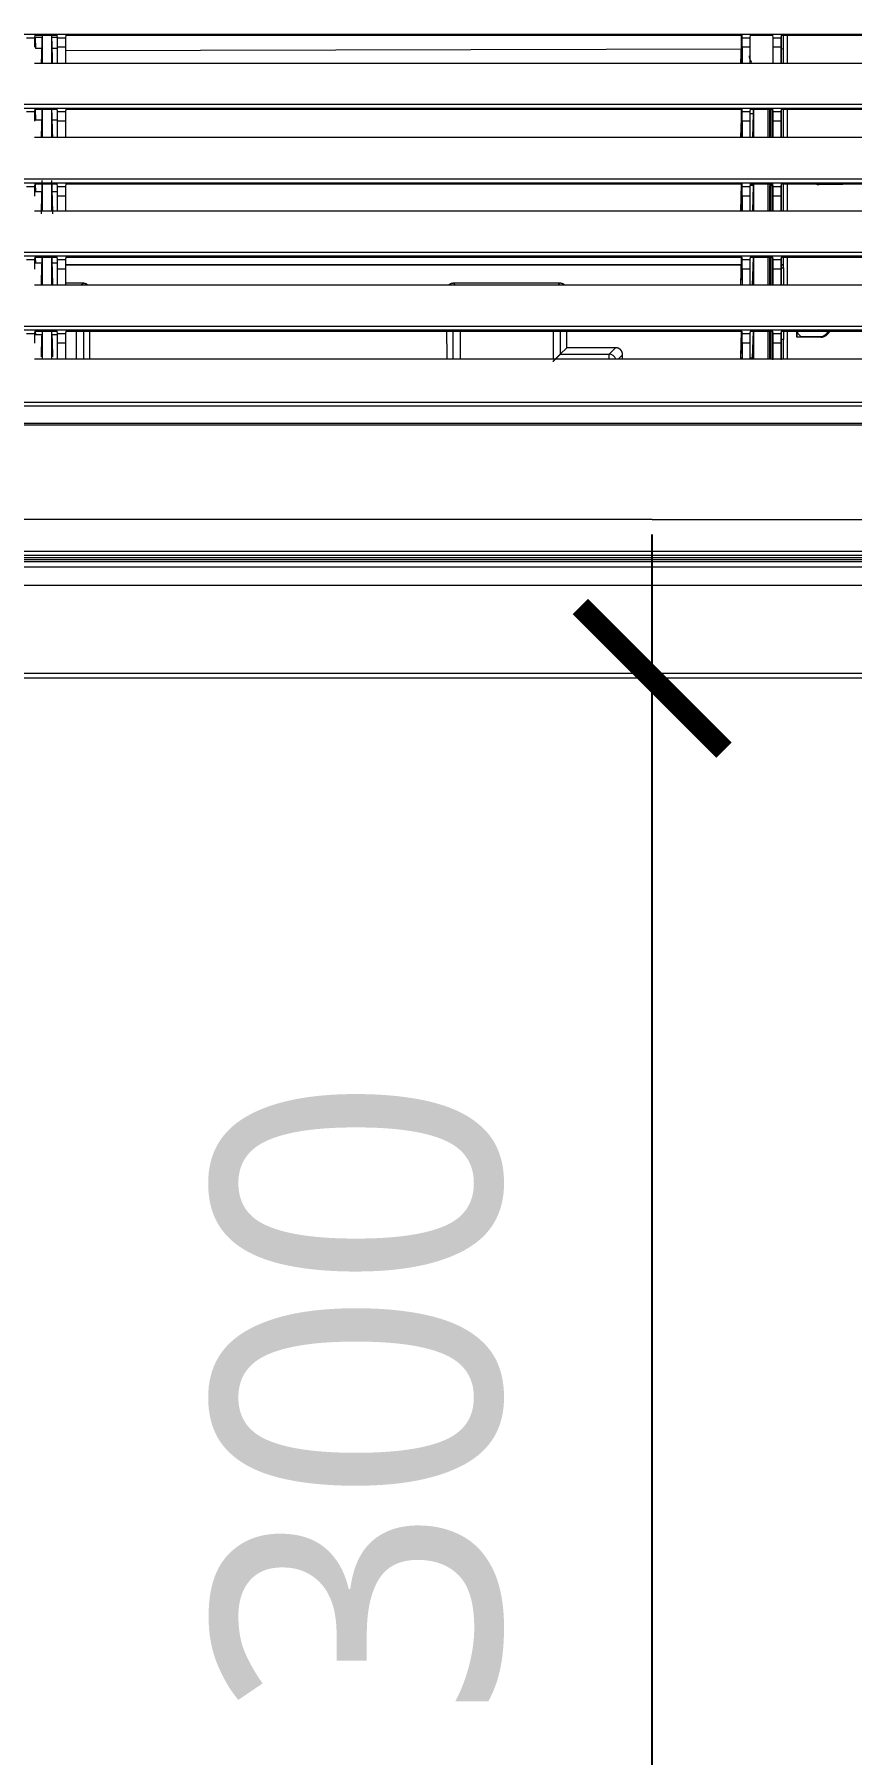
# Model space of a CAD drawing. Header units: millimetres. Extents: x 70151 to 230897, y 35202 to 113211.
# Drawn here: x 178525.9 to 178696.6, y 68534.8 to 68893.8 of the extents above; entities that cross this region are included whole.
import ezdxf

# ---------------------------------------------------------------- set-up
doc = ezdxf.new("R2010")
doc.units = ezdxf.units.MM
doc.header["$LTSCALE"] = 50
doc.layers.add('2-con', color=2, linetype='Continuous')
doc.layers.add('HAT', color=8, linetype='Continuous')
doc.layers.add('mark-B', color=2, linetype='Continuous', lineweight=20)
doc.styles.add('HY 울릉도 L', font='malgun.ttf')
doc.dimstyles.new('30', dxfattribs={"dimscale": 30, "dimtxt": 2, "dimasz": 1, "dimexe": 1, "dimexo": 1, "dimgap": 1, "dimtad": 1, "dimdec": 0, "dimrnd": 0.05, "dimdsep": 46, "dimlunit": 6, "dimtxsty": 'HY 울릉도 L', "dimblk": 'ARCHTICK', "dimcen": 2.5, "dimdle": 1, "dimclrd": 133, "dimclre": 133, "dimclrt": 30, "dimadec": 0, "dimazin": 0, "dimtfac": 1, "dimtdec": 0, "dimtix": 1, "dimtmove": 2, "dimatfit": 3, "dimldrblk": 'ARCHTICK', "dimfxl": 1, "dimlwd": -1, "dimlwe": -1, "dimarcsym": 0})

# ---------------------------------------------------------------- blocks, each defined once
blk = doc.blocks.new('무풍1WAY 대형')
at = {"layer": 'mark-B'}
for p, q in [((-224.04, -24.74), (0, -24.74)), ((0, -24.74), (0, -24.38)), ((0, -25.23), (0, -24.74)), ((0, -24.74), (620.28, -24.74)), ((0, -25.23), (-523.58, -25.23)), ((620.26, -25.23), (0, -25.23)), ((-486.45, -52.82), (486.43, -52.82)), ((486.43, -53.25), (-486.45, -53.25)), ((-485.68, -56.78), (485.66, -56.78)), ((485.66, -57.61), (-485.68, -57.61)), ((-207.04, -66.58), (-26.88, -66.58)), ((-28.23, -66.59), (-28.23, -72.48)), ((-27.34, -70.7), (-27.34, -66.58)), ((-26.88, -66.61), (-27.04, -66.61)), ((-27.04, -66.61), (-27.04, -72.48)), ((-26.88, -69.96), (-26.88, -66.58)), ((-26.88, -66.58), (-25.25, -66.58)), ((-25.25, -66.58), (-25.25, -69.96)), ((-25.25, -66.58), (-20.4, -66.58)), ((-25.09, -66.61), (-25.25, -66.61)), ((-25.09, -72.48), (-25.09, -66.61)), ((-24.79, -66.59), (-24.79, -72.48)), ((-24.49, -72.48), (-24.49, -66.59)), ((-24.15, -72.48), (-24.15, -66.59)), ((-21.17, -72.48), (-21.17, -66.58)), ((-20.97, -66.81), (-21.14, -72.48)), ((-20.97, -66.58), (-20.97, -66.81)), ((-20.97, -66.81), (-20.4, -66.81)), ((-20.4, -69.96), (-20.4, -66.58)), ((-20.4, -66.58), (-18.78, -66.58)), ((-18.78, -69.96), (-18.78, -66.58)), ((-18.78, -66.58), (122.5, -66.58)), ((-18.78, -66.81), (-18.48, -66.81)), ((-18.65, -72.48), (-18.48, -66.81)), ((-18.6, -72.48), (-18.43, -67.07)), ((-18.48, -66.81), (-18.48, -66.58)), ((6.16, -67.49), (7.07, -66.58)), ((6.16, -67.49), (7.07, -66.58)), ((9, -67.64), (7.64, -69)), ((9, -66.58), (9, -67.64)), ((19.17, -67.64), (9, -67.64)), ((19.17, -67.64), (17.82, -69)), ((19.17, -72.48), (19.17, -67.64)), ((20.66, -72.48), (20.66, -66.59)), ((40.03, -66.58), (40.03, -72.48)), ((41.53, -66.58), (41.53, -72.48)), ((118.75, -72.48), (118.75, -66.58)), ((120.25, -72.48), (120.25, -66.58)), ((122.5, -69.96), (122.5, -66.58)), ((122.5, -66.58), (124.12, -66.58)), ((124.12, -66.58), (124.12, -69.96)), ((124.12, -66.58), (128.97, -66.58)), ((-35.2, -71.18), (-35.05, -71.33)), ((-35.2, -71.18), (-30.23, -71.18)), ((-31.06, -71.33), (-35.05, -71.33)), ((-30.41, -71.99), (-31.06, -71.33)), ((-30.23, -71.18), (-30.37, -71.99)), ((-30.23, -71.18), (-30.23, -72.48)), ((-27.5, -70.7), (-27.04, -70.7)), ((-27.5, -70.7), (-27.5, -72.48)), ((-27.5, -70.7), (-27.34, -70.7)), ((-27.34, -70.7), (-27.04, -70.7)), ((-26.88, -69.96), (-25.25, -69.96)), ((-20.4, -69.96), (-18.78, -69.96)), ((7.64, -69), (17.82, -69)), ((7.64, -69), (17.82, -69)), ((122.5, -69.96), (124.12, -69.96)), ((124.13, -71.69), (125.25, -71.69)), ((127.45, -71.69), (128.76, -71.69)), ((128.78, -72.48), (128.76, -71.69)), ((-482.87, -72.64), (482.85, -72.64)), ((482.85, -73.52), (-482.87, -73.52)), ((-26.96, -72.48), (-206.96, -72.48)), ((-30.41, -71.99), (-30.41, -72.48)), ((-30.37, -71.99), (-30.41, -71.99)), ((-30.37, -72.48), (-30.37, -71.99)), ((-26.96, -72.48), (-26.89, -71.95)), ((-25.24, -71.95), (-26.89, -71.95)), ((-25.24, -71.95), (-25.17, -72.48)), ((-20.48, -72.48), (-25.17, -72.48)), ((-20.48, -72.48), (-20.42, -71.95)), ((-18.76, -71.95), (-20.42, -71.95)), ((-18.7, -72.48), (-18.76, -71.95)), ((122.42, -72.48), (-18.7, -72.48)), ((122.42, -72.48), (122.49, -71.95)), ((124.14, -71.95), (122.49, -71.95)), ((124.14, -71.95), (124.21, -72.48)), ((128.89, -72.48), (124.21, -72.48)), ((128.89, -72.48), (128.96, -71.95)), ((130.61, -71.95), (128.96, -71.95)), ((-207.04, -82.02), (-26.88, -82.02)), ((-28.23, -82.02), (-28.23, -87.92)), ((-27.5, -82.02), (-27.5, -85.64)), ((-27.04, -82.02), (-27.04, -87.91)), ((-26.88, -85.4), (-26.88, -82.02)), ((-26.88, -82.02), (-25.25, -82.02)), ((-25.25, -82.02), (-25.25, -85.4)), ((-25.25, -82.02), (-20.4, -82.02)), ((-25.09, -87.91), (-25.09, -82.02)), ((-24.79, -82.02), (-24.79, -87.91)), ((-24.49, -87.91), (-24.49, -82.02)), ((-24.15, -87.92), (-24.15, -82.02)), ((-21.17, -87.91), (-21.17, -82.02)), ((-20.97, -82.02), (-21.15, -87.91)), ((-20.4, -85.4), (-20.4, -82.02)), ((-20.4, -82.02), (-18.78, -82.02)), ((-18.78, -85.4), (-18.78, -82.02)), ((-18.78, -82.02), (122.5, -82.02)), ((-18.66, -87.91), (-18.48, -82.02)), ((-18.61, -87.91), (-18.43, -82.02)), ((19.66, -82.02), (19.24, -82.44)), ((19.24, -82.44), (41.46, -82.44)), ((41.46, -82.44), (41.04, -82.02)), ((119.24, -82.02), (118.82, -82.44)), ((118.82, -82.44), (122.5, -82.44)), ((122.5, -85.4), (122.5, -82.02)), ((122.5, -82.02), (124.12, -82.02)), ((124.12, -82.02), (124.12, -85.4)), ((124.12, -82.02), (128.97, -82.02)), ((-27.04, -85.64), (-27.5, -85.64)), ((-27.34, -87.92), (-27.34, -85.64)), ((-26.88, -85.4), (-25.25, -85.4)), ((-20.4, -85.4), (-18.78, -85.4)), ((122.5, -85.4), (124.12, -85.4)), ((-480.14, -88.08), (480.12, -88.08)), ((480.12, -88.96), (-480.14, -88.96)), ((-26.96, -87.91), (-206.96, -87.91)), ((-27.04, -86.37), (-27.34, -86.37)), ((-26.96, -87.91), (-26.89, -87.38)), ((-25.24, -87.38), (-26.89, -87.38)), ((-25.24, -87.38), (-25.17, -87.91)), ((-20.48, -87.91), (-25.17, -87.91)), ((-20.48, -87.91), (-20.42, -87.38)), ((-18.76, -87.38), (-20.42, -87.38)), ((-18.7, -87.91), (-18.76, -87.38)), ((122.42, -87.91), (-18.7, -87.91)), ((122.5, -86.37), (-18.56, -86.37)), ((122.42, -87.91), (122.49, -87.38)), ((124.14, -87.38), (122.49, -87.38)), ((124.13, -86.63), (125.25, -86.63)), ((124.14, -87.38), (124.21, -87.91)), ((128.89, -87.91), (124.21, -87.91)), ((127.45, -86.63), (128.76, -86.63)), ((128.8, -87.91), (128.76, -86.63)), ((128.89, -87.91), (128.96, -87.38)), ((130.61, -87.38), (128.96, -87.38)), ((-207.04, -97.46), (-26.88, -97.46)), ((-28.23, -97.46), (-28.23, -103.17)), ((-27.34, -103.17), (-27.34, -97.46)), ((-27.04, -97.46), (-27.04, -103.17)), ((-26.88, -100.63), (-26.88, -97.46)), ((-26.88, -97.46), (-25.25, -97.46)), ((-25.25, -97.46), (-25.25, -100.63)), ((-25.25, -97.46), (-20.4, -97.46)), ((-25.09, -103.16), (-25.09, -97.46)), ((-24.79, -97.46), (-24.79, -102.78)), ((-24.49, -102.79), (-24.49, -97.46)), ((-24.15, -103.16), (-24.15, -97.46)), ((-21.17, -103.17), (-21.17, -97.46)), ((-20.99, -97.46), (-21.15, -102.86)), ((-20.4, -100.63), (-20.4, -97.46)), ((-20.4, -97.46), (-18.78, -97.46)), ((-18.78, -100.63), (-18.78, -97.46)), ((-18.78, -97.46), (122.5, -97.46)), ((-18.66, -102.86), (-18.5, -97.46)), ((-18.62, -103.17), (-18.45, -97.46)), ((122.5, -100.63), (122.5, -97.46)), ((122.5, -97.46), (124.12, -97.46)), ((124.12, -97.46), (124.12, -100.63)), ((124.12, -97.46), (128.97, -97.46)), ((-477.44, -103.33), (477.42, -103.33)), ((-26.96, -103.17), (-206.96, -103.17)), ((-39.79, -103.17), (-39.79, -103.05)), ((-39.79, -103.05), (-34.82, -103.05)), ((-39.79, -103.05), (-39.77, -103.17)), ((-34.94, -103.17), (-34.82, -103.05)), ((-26.96, -103.17), (-26.89, -102.62)), ((-25.24, -102.62), (-26.89, -102.62)), ((-26.88, -100.63), (-25.25, -100.63)), ((-25.24, -102.62), (-25.17, -103.17)), ((-20.49, -103.17), (-25.17, -103.17)), ((-24.79, -102.78), (-25.02, -102.89)), ((-24.84, -102.89), (-25.02, -102.89)), ((-24.6, -102.78), (-24.84, -102.89)), ((-24.84, -102.89), (-24.84, -103.17)), ((-21.15, -102.86), (-20.45, -102.86)), ((-20.49, -103.17), (-20.42, -102.62)), ((-18.76, -102.62), (-20.42, -102.62)), ((-20.4, -100.63), (-18.78, -100.63)), ((-18.7, -103.17), (-18.76, -102.62)), ((-18.74, -102.86), (-18.66, -102.86)), ((122.42, -103.17), (-18.7, -103.17)), ((122.42, -103.17), (122.49, -102.62)), ((124.14, -102.62), (122.49, -102.62)), ((122.5, -100.63), (124.12, -100.63)), ((124.13, -101.56), (125.25, -101.56)), ((124.14, -102.62), (124.21, -103.17)), ((128.89, -103.17), (124.21, -103.17)), ((127.45, -101.56), (128.76, -101.56)), ((128.81, -103.17), (128.76, -101.56)), ((128.89, -103.17), (128.96, -102.62)), ((130.61, -102.62), (128.96, -102.62)), ((477.42, -104.21), (-477.44, -104.21)), ((-207.04, -112.89), (-26.88, -112.89)), ((-28.23, -112.89), (-28.23, -118.79)), ((-27.34, -118.79), (-27.34, -112.89)), ((-27.04, -112.89), (-27.04, -118.79)), ((-26.88, -116.27), (-26.88, -112.89)), ((-26.88, -112.89), (-25.25, -112.89)), ((-25.25, -112.89), (-25.25, -116.27)), ((-25.25, -112.89), (-20.4, -112.89)), ((-25.09, -118.79), (-25.09, -112.89)), ((-24.79, -112.89), (-24.79, -118.79)), ((-24.49, -118.79), (-24.49, -112.89)), ((-24.15, -118.78), (-24.15, -112.89)), ((-21.17, -118.79), (-21.17, -112.89)), ((-21, -112.89), (-21.15, -117.8)), ((-20.4, -116.27), (-20.4, -112.89)), ((-20.4, -112.89), (-18.78, -112.89)), ((-18.78, -116.27), (-18.78, -112.89)), ((-18.78, -112.89), (122.5, -112.89)), ((-18.66, -117.8), (-18.51, -112.89)), ((-18.64, -118.79), (-18.46, -112.89)), ((122.5, -116.27), (122.5, -112.89)), ((122.5, -112.89), (124.12, -112.89)), ((124.12, -112.89), (124.12, -116.27)), ((124.12, -112.89), (128.97, -112.89)), ((-26.96, -118.79), (-26.89, -118.26)), ((-25.24, -118.26), (-26.89, -118.26)), ((-26.88, -116.27), (-25.25, -116.27)), ((-25.24, -118.26), (-25.17, -118.79)), ((-21.15, -117.8), (-20.41, -117.8)), ((-20.48, -118.79), (-20.42, -118.26)), ((-18.76, -118.26), (-20.42, -118.26)), ((-20.4, -116.27), (-18.78, -116.27)), ((-18.77, -117.8), (-18.66, -117.8)), ((-18.7, -118.79), (-18.76, -118.26)), ((122.42, -118.79), (122.49, -118.26)), ((124.14, -118.26), (122.49, -118.26)), ((122.5, -116.27), (124.12, -116.27)), ((124.12, -116.5), (125.25, -116.5)), ((124.14, -118.26), (124.21, -118.79)), ((127.45, -116.5), (128.76, -116.5)), ((128.83, -118.79), (128.76, -116.5)), ((128.89, -118.79), (128.96, -118.26)), ((130.61, -118.26), (128.96, -118.26)), ((-474.68, -118.95), (474.66, -118.95)), ((474.66, -119.83), (-474.68, -119.83)), ((-26.96, -118.79), (-206.96, -118.79)), ((-20.48, -118.79), (-25.17, -118.79)), ((122.42, -118.79), (-18.7, -118.79)), ((128.89, -118.79), (124.21, -118.79)), ((-207.04, -128.33), (-26.88, -128.33)), ((-28.23, -128.33), (-28.23, -134.22)), ((-27.34, -134.22), (-27.34, -128.33)), ((-27.04, -128.33), (-27.04, -134.22)), ((-26.88, -131.7), (-26.88, -128.33)), ((-26.88, -128.33), (-25.25, -128.33)), ((-25.25, -128.33), (-25.25, -131.7)), ((-25.25, -128.33), (-20.4, -128.33)), ((-20.4, -131.7), (-20.4, -128.33)), ((-20.4, -128.33), (-18.78, -128.33)), ((-18.78, -131.7), (-18.78, -128.33)), ((-18.78, -128.33), (122.5, -128.33)), ((-18.66, -132.73), (-18.53, -128.33)), ((-18.65, -134.03), (-18.48, -128.33)), ((122.5, -131.7), (122.5, -128.33)), ((122.5, -128.33), (124.12, -128.33)), ((124.12, -128.33), (124.12, -131.7)), ((124.12, -128.33), (128.97, -128.33)), ((-27.04, -131.4), (-27.34, -131.41)), ((-26.88, -131.7), (-25.25, -131.7)), ((-20.4, -131.7), (-18.78, -131.7)), ((-18.78, -132.73), (-18.66, -132.73)), ((122.5, -131.04), (-18.57, -131.38)), ((122.5, -131.7), (124.12, -131.7)), ((124.12, -131.44), (125.25, -131.44)), ((127.45, -131.44), (128.76, -131.44)), ((128.83, -133.77), (128.76, -131.44)), ((-471.95, -134.39), (471.93, -134.39)), ((-26.96, -134.22), (-206.96, -134.22)), ((-26.96, -134.22), (-26.89, -133.69)), ((-25.24, -133.69), (-26.89, -133.69)), ((-25.24, -133.69), (-25.17, -134.22)), ((-20.48, -134.22), (-25.17, -134.22)), ((-20.48, -134.22), (-20.42, -133.69)), ((-18.76, -133.69), (-20.42, -133.69)), ((-18.7, -134.22), (-18.76, -133.69)), ((-18.72, -134.03), (-18.68, -134.03)), ((122.42, -134.22), (-18.7, -134.22)), ((-18.64, -134.22), (-18.65, -134.03)), ((122.42, -134.22), (122.49, -133.69)), ((124.14, -133.69), (122.49, -133.69)), ((124.14, -133.69), (124.21, -134.22)), ((124.15, -133.77), (125.32, -133.77)), ((128.89, -134.22), (124.21, -134.22)), ((127.38, -133.77), (128.83, -133.77)), ((128.89, -134.22), (128.96, -133.69)), ((130.61, -133.69), (128.96, -133.69))]:
    blk.add_line(p, q, dxfattribs=at)
for centre, major_axis, ratio, start_param, end_param in [((6.81, -87.69), (0, -42.02), 0.017455, 4.186234, 4.210944), ((6.81, -87.69), (0, -42.02), 0.017455, 4.186234, 4.210944), ((9, -66.15), (1.06, -1.06), 0.999695, 4.22377, 5.497635), ((42.23, -87.69), (0, -42.02), 0.017455, 1.941184, 2.096956), ((42.23, -87.69), (0, -42.02), 0.017455, 1.941184, 2.096956), ((118.06, -87.69), (0, -42.02), 0.017455, 4.186229, 4.342002), ((118.06, -87.69), (0, -42.02), 0.017455, 4.186229, 4.342002), ((-35.2, -73.17), (-1.41, 1.41), 0.997265, 5.499157, 6.714596), ((-35.04, -73.33), (-1.41, 1.41), 0.997265, 5.499157, 6.629432), ((-26.89, -69.96), (0, -1.99), 0.008727, 0.069813, 1.570796), ((-25.24, -69.96), (0, -1.99), 0.008727, 4.712389, 6.213372), ((-20.42, -69.96), (0, -1.99), 0.008727, 0.069813, 1.570796), ((-18.76, -69.96), (0, -1.99), 0.008727, 4.712389, 6.213372), ((18.47, -87.69), (0, -42.02), 0.017455, 4.251409, 4.34201), ((18.47, -87.69), (0, -42.02), 0.017455, 4.251409, 4.34201), ((122.48, -69.96), (0, -1.99), 0.008727, 0.069813, 1.570796), ((124.14, -69.96), (0, -1.99), 0.008727, 4.712389, 6.213372), ((128.96, -69.96), (0, -1.99), 0.008727, 0.069813, 1.570796), ((-26.89, -85.4), (0, -1.99), 0.008727, 0.069813, 1.570796), ((-25.24, -85.4), (0, -1.99), 0.008727, 4.712389, 6.213372), ((-20.42, -85.4), (0, -1.99), 0.008727, 0.069813, 1.570796), ((-18.76, -85.4), (0, -1.99), 0.008727, 4.712389, 6.213372), ((122.48, -85.4), (0, -1.99), 0.008727, 0.069813, 1.570796), ((124.14, -85.4), (0, -1.99), 0.008727, 4.712389, 6.213372), ((128.96, -85.4), (0, -1.99), 0.008727, 0.069813, 1.570796), ((-34.83, -105.04), (1.41, 1.41), 0.997265, 0.434279, 0.784029), ((-26.89, -100.63), (0, -1.99), 0.008727, 0.069813, 1.570796), ((-25.24, -100.63), (0, -1.99), 0.008727, 4.712389, 6.213372), ((-24.84, -103.39), (0.223, -0.445), 0.99981, 1.579112, 2.677899), ((-21.14, -104.15), (0, -1.49), 0.017455, 3.665191, 3.990757), ((-20.42, -100.63), (0, -1.99), 0.008727, 0.069813, 1.570796), ((-18.76, -100.63), (0, -1.99), 0.008727, 4.712389, 6.213372), ((-18.65, -104.15), (0, -1.49), 0.017455, 3.665191, 3.990757), ((122.48, -100.63), (0, -1.99), 0.008727, 0.069813, 1.570796), ((124.14, -100.63), (0, -1.99), 0.008727, 4.712389, 6.213372), ((128.96, -100.63), (0, -1.99), 0.008727, 0.069813, 1.570796), ((-26.89, -116.27), (0, -1.99), 0.008727, 0.069813, 1.570796), ((-25.24, -116.27), (0, -1.99), 0.008727, 4.712389, 6.213372), ((-21.14, -119.09), (0, -1.49), 0.017455, 3.665191, 4.50681), ((-20.42, -116.27), (0, -1.99), 0.008727, 0.069813, 1.570796), ((-18.76, -116.27), (0, -1.99), 0.008727, 4.712389, 6.213372), ((-18.65, -119.09), (0, -1.49), 0.017455, 3.665191, 4.50681), ((122.48, -116.27), (0, -1.99), 0.008727, 0.069813, 1.570796), ((124.14, -116.27), (0, -1.99), 0.008727, 4.712389, 6.213372), ((128.96, -116.27), (0, -1.99), 0.008727, 0.069813, 1.570796), ((-26.89, -131.7), (0, -1.99), 0.008727, 0.069813, 1.570796), ((-25.24, -131.7), (0, -1.99), 0.008727, 4.712389, 6.213372), ((-20.42, -131.7), (0, -1.99), 0.008727, 0.069813, 1.570796), ((-18.76, -131.7), (0, -1.99), 0.008727, 4.712389, 6.213372), ((-18.65, -134.03), (0, -1.49), 0.017455, 3.665191, 4.712389), ((122.48, -131.7), (0, -1.99), 0.008727, 0.069813, 1.570796), ((124.14, -131.7), (0, -1.99), 0.008727, 4.712389, 6.213372), ((128.96, -131.7), (0, -1.99), 0.008727, 0.069813, 1.570796)]:
    blk.add_ellipse(centre, major_axis=major_axis, ratio=ratio, start_param=start_param, end_param=end_param, dxfattribs=at)
for points, degree, knots in [([(-552.04, 0), (-460.03, 0), (-322.02, 0), (-184.01, 0), (-92.01, 0), (-46, 0), (0, 0)], 3, [0, 0, 0, 0, 0.5, 0.75, 0.75, 1, 1, 1, 1]), ([(0, 0), (45.98, 0), (91.97, 0), (183.94, 0), (321.89, 0), (459.85, 0), (551.82, 0)], 3, [0, 0, 0, 0, 0.25, 0.25, 0.5, 1, 1, 1, 1]), ([(-552.04, -0.02), (-506.03, -0.02), (-460.03, -0.02), (-368.03, -0.02), (-322.02, -0.02), (-230.02, -0.02), (-184.01, -0.02), (-92.01, -0.02), (-46, -0.02), (0, -0.02)], 3, [0, 0, 0, 0, 0.25, 0.25, 0.5, 0.5, 0.75, 0.75, 1, 1, 1, 1]), ([(0, -1.05), (-46, -1.05), (-92.01, -1.04), (-184.01, -1.04), (-230.02, -1.04), (-322.02, -1.04), (-368.03, -1.04), (-460.03, -1.04), (-506.03, -1.05), (-552.04, -1.05)], 3, [0, 0, 0, 0, 0.25, 0.25, 0.5, 0.5, 0.75, 0.75, 1, 1, 1, 1]), ([(0, -0.02), (45.98, -0.02), (91.97, -0.02), (183.94, -0.02), (229.92, -0.02), (321.89, -0.02), (367.88, -0.02), (459.85, -0.02), (505.83, -0.02), (551.82, -0.02)], 3, [0, 0, 0, 0, 0.25, 0.25, 0.5, 0.5, 0.75, 0.75, 1, 1, 1, 1]), ([(0, -0.02), (0, -0.02), (0, -0.03), (0, -0.05), (0, -0.07), (0, -0.11), (0, -0.12), (0, -0.15), (0, -0.16), (0, -0.22), (0, -0.29), (0, -0.39), (0, -0.47), (0, -0.5), (0, -0.55), (0, -0.56), (0, -0.59), (0, -0.61), (0, -0.69), (0, -0.82), (0, -0.97), (0, -1.05)], 3, [0, 0, 0, 0, 0.125, 0.125, 0.25, 0.25, 0.3125, 0.3125, 0.375, 0.375, 0.5, 0.625, 0.625, 0.6875, 0.6875, 0.71875, 0.71875, 0.75, 0.75, 0.875, 1, 1, 1, 1]), ([(551.82, -1.05), (505.83, -1.05), (459.85, -1.04), (367.88, -1.04), (321.89, -1.04), (229.92, -1.04), (183.94, -1.04), (91.97, -1.04), (45.98, -1.05), (0, -1.05)], 3, [0, 0, 0, 0, 0.25, 0.25, 0.5, 0.5, 0.75, 0.75, 1, 1, 1, 1]), ([(0, -19.43), (0, -18.63), (0, -17.83), (0, -16.23), (0, -15.43), (0, -13.85), (0, -12.67), (0, -11.49), (0, -10.91), (0, -10.71), (0, -10.32), (0, -10.13), (0, -9.16), (0, -8.39), (0, -6.87), (0, -6.12), (0, -4.63), (0, -3.9), (0, -2.46), (0, -1.75), (0, -1.05)], 3, [0, 0, 0, 0, 0.125, 0.125, 0.25, 0.25, 0.375, 0.4375, 0.4375, 0.46875, 0.46875, 0.5, 0.5, 0.625, 0.625, 0.75, 0.75, 0.875, 0.875, 1, 1, 1, 1]), ([(0, -19.43), (-92.01, -19.43), (-184.01, -19.43), (-322.02, -19.43), (-368.03, -19.43), (-437.03, -19.43), (-460.03, -19.43), (-506.03, -19.43), (-529.04, -19.43), (-552.04, -19.43)], 3, [0, 0, 0, 0, 0.5, 0.5, 0.75, 0.75, 0.875, 0.875, 1, 1, 1, 1]), ([(551.82, -19.43), (528.82, -19.43), (505.83, -19.43), (459.85, -19.43), (436.86, -19.43), (367.88, -19.43), (321.89, -19.43), (183.94, -19.43), (91.97, -19.43), (0, -19.43)], 3, [0, 0, 0, 0, 0.125, 0.125, 0.25, 0.25, 0.5, 0.5, 1, 1, 1, 1]), ([(-552.04, -23.18), (-529.04, -23.18), (-506.03, -23.18), (-460.03, -23.18), (-437.03, -23.18), (-368.03, -23.18), (-322.02, -23.18), (-184.01, -23.18), (-92.01, -23.18), (0, -23.18)], 3, [0, 0, 0, 0, 0.125, 0.125, 0.25, 0.25, 0.5, 0.5, 1, 1, 1, 1]), ([(0, -24.38), (-92.01, -24.38), (-184.01, -24.38), (-322.02, -24.38), (-368.03, -24.38), (-437.03, -24.38), (-460.03, -24.38), (-506.03, -24.38), (-529.04, -24.38), (-552.04, -24.38)], 3, [0, 0, 0, 0, 0.5, 0.5, 0.75, 0.75, 0.875, 0.875, 1, 1, 1, 1]), ([(0, -23.18), (91.97, -23.18), (183.94, -23.18), (321.89, -23.18), (367.88, -23.18), (436.86, -23.18), (459.85, -23.18), (505.83, -23.18), (528.82, -23.18), (551.82, -23.18)], 3, [0, 0, 0, 0, 0.5, 0.5, 0.75, 0.75, 0.875, 0.875, 1, 1, 1, 1]), ([(0, -23.18), (0, -23.25), (0, -23.32), (0, -23.47), (0, -23.54), (0, -23.68), (0, -23.75), (0, -23.88), (0, -23.94), (0, -24.05), (0, -24.11), (0, -24.2), (0, -24.24), (0, -24.3), (0, -24.33), (0, -24.36), (0, -24.37), (0, -24.38)], 3, [0, 0, 0, 0, 0.125, 0.125, 0.25, 0.25, 0.375, 0.375, 0.5, 0.5, 0.625, 0.625, 0.75, 0.75, 0.875, 0.875, 1, 1, 1, 1]), ([(551.82, -24.38), (528.82, -24.38), (505.83, -24.38), (459.85, -24.38), (436.86, -24.38), (367.88, -24.38), (321.89, -24.38), (183.94, -24.38), (91.97, -24.38), (0, -24.38)], 3, [0, 0, 0, 0, 0.125, 0.125, 0.25, 0.25, 0.5, 0.5, 1, 1, 1, 1]), ([(547.71, -26.53), (502.06, -26.53), (456.42, -26.53), (365.14, -26.53), (319.49, -26.53), (228.21, -26.53), (182.56, -26.53), (91.28, -26.53), (45.63, -26.53), (-45.65, -26.53), (-91.3, -26.53), (-182.58, -26.53), (-273.87, -26.53), (-410.8, -26.53), (-502.08, -26.53), (-547.73, -26.53)], 3, [0, 0, 0, 0, 0.125, 0.125, 0.25, 0.25, 0.375, 0.375, 0.5, 0.5, 0.625, 0.625, 0.75, 0.875, 1, 1, 1, 1]), ([(-0.01, -33.13), (45.63, -33.13), (96.47, -33.13), (147.3, -33.13), (152.49, -33.13)], 3, [0, 0, 0, 0, 0.897881, 1, 1, 1, 1]), ([(6.16, -67.49), (6.16, -67.5), (6.16, -67.51), (6.16, -67.53), (6.16, -67.54), (6.16, -67.56), (6.16, -67.58), (6.17, -67.6), (6.17, -67.62), (6.17, -67.64), (6.17, -67.65), (6.17, -67.67), (6.17, -67.69), (6.18, -67.71), (6.18, -67.73), (6.18, -67.74), (6.19, -67.76), (6.19, -67.78), (6.19, -67.8), (6.2, -67.82), (6.2, -67.83), (6.2, -67.85), (6.21, -67.87), (6.21, -67.88), (6.22, -67.9), (6.22, -67.92), (6.23, -67.94), (6.23, -67.95), (6.24, -67.97), (6.24, -67.99), (6.25, -68), (6.25, -68.02), (6.26, -68.04), (6.27, -68.05), (6.27, -68.07), (6.28, -68.08), (6.29, -68.1), (6.29, -68.12), (6.3, -68.13), (6.31, -68.15), (6.31, -68.16), (6.32, -68.18), (6.33, -68.19), (6.34, -68.21), (6.35, -68.22), (6.35, -68.24), (6.36, -68.25), (6.37, -68.27), (6.38, -68.28), (6.39, -68.3), (6.4, -68.31), (6.41, -68.33), (6.42, -68.34), (6.43, -68.35), (6.43, -68.37), (6.44, -68.38), (6.45, -68.39), (6.46, -68.41), (6.47, -68.42), (6.48, -68.43), (6.49, -68.45), (6.51, -68.46), (6.52, -68.47), (6.53, -68.49), (6.54, -68.5), (6.55, -68.51), (6.56, -68.52), (6.57, -68.53), (6.58, -68.55), (6.59, -68.56), (6.6, -68.57), (6.62, -68.58), (6.63, -68.59), (6.64, -68.6), (6.65, -68.61), (6.66, -68.62), (6.67, -68.63), (6.69, -68.64), (6.7, -68.65), (6.71, -68.67), (6.72, -68.67), (6.74, -68.68), (6.75, -68.69), (6.76, -68.7), (6.77, -68.71), (6.79, -68.72), (6.8, -68.73), (6.81, -68.74), (6.83, -68.75), (6.84, -68.76), (6.85, -68.77), (6.86, -68.77), (6.88, -68.78), (6.89, -68.79), (6.9, -68.8), (6.92, -68.81), (6.93, -68.81), (6.94, -68.82), (6.96, -68.83), (6.97, -68.83), (6.99, -68.84), (7, -68.85), (7.01, -68.86), (7.03, -68.86), (7.04, -68.87), (7.05, -68.87), (7.07, -68.88), (7.08, -68.89), (7.1, -68.89), (7.11, -68.9), (7.12, -68.9), (7.14, -68.91), (7.15, -68.91), (7.17, -68.92), (7.18, -68.92), (7.19, -68.93), (7.21, -68.93), (7.22, -68.94), (7.24, -68.94), (7.25, -68.94), (7.26, -68.95), (7.28, -68.95), (7.29, -68.95), (7.31, -68.96), (7.32, -68.96), (7.33, -68.96), (7.35, -68.97), (7.36, -68.97), (7.38, -68.97), (7.39, -68.97), (7.41, -68.98), (7.42, -68.98), (7.43, -68.98), (7.45, -68.98), (7.46, -68.99), (7.48, -68.99), (7.49, -68.99), (7.5, -68.99), (7.52, -68.99), (7.53, -68.99), (7.55, -68.99), (7.56, -68.99), (7.57, -68.99), (7.59, -69), (7.6, -69), (7.62, -69), (7.63, -69), (7.64, -69), (7.64, -69)], 3, [0, 0, 0, 0, 0.008533, 0.01704, 0.02552, 0.033974, 0.042401, 0.050802, 0.059177, 0.067526, 0.075848, 0.084144, 0.092414, 0.100658, 0.108876, 0.117068, 0.125234, 0.133374, 0.141489, 0.149578, 0.157641, 0.165678, 0.17369, 0.181677, 0.189638, 0.197573, 0.205483, 0.213368, 0.221228, 0.229063, 0.236872, 0.244657, 0.252416, 0.260151, 0.26786, 0.275545, 0.283205, 0.290841, 0.298452, 0.306038, 0.3136, 0.321138, 0.328651, 0.33614, 0.343605, 0.351045, 0.358462, 0.365855, 0.373223, 0.380568, 0.38789, 0.395187, 0.402461, 0.409711, 0.416938, 0.424142, 0.431322, 0.438479, 0.445613, 0.452724, 0.459811, 0.466876, 0.473918, 0.480938, 0.487934, 0.494908, 0.50186, 0.508789, 0.515696, 0.522581, 0.529444, 0.536284, 0.543103, 0.5499, 0.556675, 0.563428, 0.57016, 0.57687, 0.583559, 0.590226, 0.596873, 0.603498, 0.610102, 0.616686, 0.623249, 0.629791, 0.636312, 0.642813, 0.649293, 0.655754, 0.662194, 0.668614, 0.675014, 0.681394, 0.687755, 0.694096, 0.700417, 0.70672, 0.713002, 0.719266, 0.725511, 0.731737, 0.737944, 0.744132, 0.750302, 0.756454, 0.762587, 0.768702, 0.774799, 0.780878, 0.786939, 0.792983, 0.799009, 0.805018, 0.811009, 0.816983, 0.822941, 0.828881, 0.834805, 0.840713, 0.846604, 0.852478, 0.858337, 0.864179, 0.870006, 0.875817, 0.881612, 0.887392, 0.893157, 0.898907, 0.904641, 0.910361, 0.916067, 0.921758, 0.927434, 0.933096, 0.938745, 0.944379, 0.95, 0.955608, 0.961202, 0.966782, 0.97235, 0.977905, 0.983447, 0.988977, 0.994495, 1, 1, 1, 1]), ([(6.16, -67.49), (6.16, -67.5), (6.16, -67.51), (6.16, -67.53), (6.16, -67.54), (6.16, -67.56), (6.16, -67.58), (6.17, -67.6), (6.17, -67.62), (6.17, -67.64), (6.17, -67.65), (6.17, -67.67), (6.17, -67.69), (6.18, -67.71), (6.18, -67.73), (6.18, -67.74), (6.19, -67.76), (6.19, -67.78), (6.19, -67.8), (6.2, -67.82), (6.2, -67.83), (6.2, -67.85), (6.21, -67.87), (6.21, -67.88), (6.22, -67.9), (6.22, -67.92), (6.23, -67.94), (6.23, -67.95), (6.24, -67.97), (6.24, -67.99), (6.25, -68), (6.25, -68.02), (6.26, -68.04), (6.27, -68.05), (6.27, -68.07), (6.28, -68.08), (6.29, -68.1), (6.29, -68.12), (6.3, -68.13), (6.31, -68.15), (6.31, -68.16), (6.32, -68.18), (6.33, -68.19), (6.34, -68.21), (6.35, -68.22), (6.35, -68.24), (6.36, -68.25), (6.37, -68.27), (6.38, -68.28), (6.39, -68.3), (6.4, -68.31), (6.41, -68.33), (6.42, -68.34), (6.43, -68.35), (6.43, -68.37), (6.44, -68.38), (6.45, -68.39), (6.46, -68.41), (6.47, -68.42), (6.48, -68.43), (6.49, -68.45), (6.51, -68.46), (6.52, -68.47), (6.53, -68.49), (6.54, -68.5), (6.55, -68.51), (6.56, -68.52), (6.57, -68.53), (6.58, -68.55), (6.59, -68.56), (6.6, -68.57), (6.62, -68.58), (6.63, -68.59), (6.64, -68.6), (6.65, -68.61), (6.66, -68.62), (6.67, -68.63), (6.69, -68.64), (6.7, -68.65), (6.71, -68.67), (6.72, -68.67), (6.74, -68.68), (6.75, -68.69), (6.76, -68.7), (6.77, -68.71), (6.79, -68.72), (6.8, -68.73), (6.81, -68.74), (6.83, -68.75), (6.84, -68.76), (6.85, -68.77), (6.86, -68.77), (6.88, -68.78), (6.89, -68.79), (6.9, -68.8), (6.92, -68.81), (6.93, -68.81), (6.94, -68.82), (6.96, -68.83), (6.97, -68.83), (6.99, -68.84), (7, -68.85), (7.01, -68.86), (7.03, -68.86), (7.04, -68.87), (7.05, -68.87), (7.07, -68.88), (7.08, -68.89), (7.1, -68.89), (7.11, -68.9), (7.12, -68.9), (7.14, -68.91), (7.15, -68.91), (7.17, -68.92), (7.18, -68.92), (7.19, -68.93), (7.21, -68.93), (7.22, -68.94), (7.24, -68.94), (7.25, -68.94), (7.26, -68.95), (7.28, -68.95), (7.29, -68.95), (7.31, -68.96), (7.32, -68.96), (7.33, -68.96), (7.35, -68.97), (7.36, -68.97), (7.38, -68.97), (7.39, -68.97), (7.41, -68.98), (7.42, -68.98), (7.43, -68.98), (7.45, -68.98), (7.46, -68.99), (7.48, -68.99), (7.49, -68.99), (7.5, -68.99), (7.52, -68.99), (7.53, -68.99), (7.55, -68.99), (7.56, -68.99), (7.57, -68.99), (7.59, -69), (7.6, -69), (7.62, -69), (7.63, -69), (7.64, -69), (7.64, -69)], 3, [0, 0, 0, 0, 0.008533, 0.01704, 0.02552, 0.033974, 0.042401, 0.050802, 0.059177, 0.067526, 0.075848, 0.084144, 0.092414, 0.100658, 0.108876, 0.117068, 0.125234, 0.133374, 0.141489, 0.149578, 0.157641, 0.165678, 0.17369, 0.181677, 0.189638, 0.197573, 0.205483, 0.213368, 0.221228, 0.229063, 0.236872, 0.244657, 0.252416, 0.260151, 0.26786, 0.275545, 0.283205, 0.290841, 0.298452, 0.306038, 0.3136, 0.321138, 0.328651, 0.33614, 0.343605, 0.351045, 0.358462, 0.365855, 0.373223, 0.380568, 0.38789, 0.395187, 0.402461, 0.409711, 0.416938, 0.424142, 0.431322, 0.438479, 0.445613, 0.452724, 0.459811, 0.466876, 0.473918, 0.480938, 0.487934, 0.494908, 0.50186, 0.508789, 0.515696, 0.522581, 0.529444, 0.536284, 0.543103, 0.5499, 0.556675, 0.563428, 0.57016, 0.57687, 0.583559, 0.590226, 0.596873, 0.603498, 0.610102, 0.616686, 0.623249, 0.629791, 0.636312, 0.642813, 0.649293, 0.655754, 0.662194, 0.668614, 0.675014, 0.681394, 0.687755, 0.694096, 0.700417, 0.70672, 0.713002, 0.719266, 0.725511, 0.731737, 0.737944, 0.744132, 0.750302, 0.756454, 0.762587, 0.768702, 0.774799, 0.780878, 0.786939, 0.792983, 0.799009, 0.805018, 0.811009, 0.816983, 0.822941, 0.828881, 0.834805, 0.840713, 0.846604, 0.852478, 0.858337, 0.864179, 0.870006, 0.875817, 0.881612, 0.887392, 0.893157, 0.898907, 0.904641, 0.910361, 0.916067, 0.921758, 0.927434, 0.933096, 0.938745, 0.944379, 0.95, 0.955608, 0.961202, 0.966782, 0.97235, 0.977905, 0.983447, 0.988977, 0.994495, 1, 1, 1, 1]), ([(20.66, -66.15), (20.66, -66.15), (20.65, -66.16), (20.63, -66.18), (20.61, -66.19), (20.6, -66.21), (20.58, -66.23), (20.55, -66.25), (20.53, -66.27), (20.51, -66.29), (20.48, -66.32), (20.46, -66.34), (20.43, -66.37), (20.4, -66.4), (20.37, -66.43), (20.34, -66.46), (20.3, -66.49), (20.27, -66.52), (20.24, -66.56), (20.2, -66.6), (20.16, -66.64), (20.12, -66.68), (20.08, -66.72), (20.04, -66.77), (20, -66.81), (19.96, -66.85), (19.92, -66.89), (19.89, -66.92), (19.85, -66.96), (19.82, -66.99), (19.79, -67.02), (19.76, -67.05), (19.74, -67.08), (19.71, -67.11), (19.68, -67.13), (19.66, -67.16), (19.63, -67.18), (19.61, -67.21), (19.59, -67.23), (19.56, -67.25), (19.54, -67.27), (19.52, -67.3), (19.5, -67.32), (19.48, -67.34), (19.46, -67.36), (19.44, -67.37), (19.42, -67.39), (19.4, -67.41), (19.39, -67.43), (19.37, -67.44), (19.35, -67.46), (19.34, -67.47), (19.32, -67.49), (19.31, -67.5), (19.3, -67.52), (19.28, -67.53), (19.27, -67.54), (19.26, -67.55), (19.25, -67.56), (19.24, -67.57), (19.23, -67.58), (19.22, -67.59), (19.21, -67.6), (19.21, -67.6), (19.2, -67.61), (19.19, -67.62), (19.19, -67.62), (19.18, -67.63), (19.18, -67.63), (19.18, -67.63), (19.17, -67.64), (19.17, -67.64), (19.17, -67.64), (19.17, -67.64), (19.17, -67.64)], 3, [0, 0, 0, 0, 0.006923, 0.014532, 0.02283, 0.031815, 0.041489, 0.051851, 0.062902, 0.074642, 0.087071, 0.100189, 0.113996, 0.128493, 0.143678, 0.159554, 0.176118, 0.193372, 0.211316, 0.229949, 0.249271, 0.272637, 0.295301, 0.317265, 0.33853, 0.359096, 0.378965, 0.398138, 0.416616, 0.434401, 0.451494, 0.467897, 0.483612, 0.498643, 0.513654, 0.528506, 0.543201, 0.557742, 0.572129, 0.586364, 0.600451, 0.614391, 0.628187, 0.64184, 0.655353, 0.668729, 0.68197, 0.695079, 0.708058, 0.72091, 0.733638, 0.746245, 0.758733, 0.771107, 0.783369, 0.795523, 0.807572, 0.819518, 0.831367, 0.843121, 0.854785, 0.866362, 0.877855, 0.88927, 0.900609, 0.911878, 0.92308, 0.93422, 0.945302, 0.95633, 0.96731, 0.978245, 0.98914, 1, 1, 1, 1]), ([(18.21, -82.02), (18.21, -82.03), (18.22, -82.03), (18.23, -82.04), (18.24, -82.06), (18.25, -82.07), (18.27, -82.08), (18.28, -82.09), (18.29, -82.1), (18.31, -82.11), (18.32, -82.12), (18.34, -82.13), (18.35, -82.14), (18.36, -82.16), (18.38, -82.17), (18.39, -82.18), (18.41, -82.19), (18.42, -82.19), (18.44, -82.2), (18.45, -82.21), (18.47, -82.22), (18.48, -82.23), (18.49, -82.24), (18.51, -82.25), (18.52, -82.26), (18.54, -82.27), (18.56, -82.27), (18.57, -82.28), (18.59, -82.29), (18.6, -82.3), (18.62, -82.3), (18.63, -82.31), (18.65, -82.32), (18.66, -82.32), (18.68, -82.33), (18.69, -82.34), (18.71, -82.34), (18.73, -82.35), (18.74, -82.35), (18.76, -82.36), (18.77, -82.36), (18.79, -82.37), (18.81, -82.37), (18.82, -82.38), (18.84, -82.38), (18.85, -82.39), (18.87, -82.39), (18.89, -82.4), (18.9, -82.4), (18.92, -82.4), (18.93, -82.41), (18.95, -82.41), (18.97, -82.41), (18.98, -82.42), (19, -82.42), (19.01, -82.42), (19.03, -82.42), (19.05, -82.43), (19.06, -82.43), (19.08, -82.43), (19.09, -82.43), (19.11, -82.43), (19.13, -82.43), (19.14, -82.44), (19.16, -82.44), (19.17, -82.44), (19.19, -82.44), (19.21, -82.44), (19.22, -82.44), (19.23, -82.44), (19.24, -82.44)], 3, [0, 0, 0, 0, 0.011211, 0.02684, 0.042441, 0.058016, 0.073563, 0.089083, 0.104576, 0.120042, 0.135481, 0.150893, 0.166278, 0.181637, 0.196968, 0.212273, 0.227551, 0.242802, 0.258027, 0.273225, 0.288396, 0.303541, 0.318659, 0.33375, 0.348816, 0.363854, 0.378867, 0.393853, 0.408812, 0.423746, 0.438653, 0.453534, 0.468389, 0.483217, 0.49802, 0.512796, 0.527547, 0.542271, 0.55697, 0.571643, 0.58629, 0.600911, 0.615506, 0.630076, 0.64462, 0.659138, 0.673631, 0.688098, 0.70254, 0.716956, 0.731347, 0.745712, 0.760052, 0.774367, 0.788656, 0.802921, 0.81716, 0.831374, 0.845563, 0.859727, 0.873866, 0.88798, 0.902069, 0.916133, 0.930173, 0.944188, 0.958178, 0.972143, 0.986084, 1, 1, 1, 1]), ([(41.46, -82.44), (41.47, -82.44), (41.48, -82.44), (41.5, -82.44), (41.52, -82.44), (41.54, -82.44), (41.55, -82.44), (41.57, -82.43), (41.59, -82.43), (41.61, -82.43), (41.63, -82.43), (41.65, -82.43), (41.67, -82.42), (41.69, -82.42), (41.7, -82.42), (41.72, -82.42), (41.74, -82.41), (41.76, -82.41), (41.78, -82.4), (41.8, -82.4), (41.82, -82.4), (41.83, -82.39), (41.85, -82.39), (41.87, -82.38), (41.89, -82.38), (41.91, -82.37), (41.93, -82.36), (41.94, -82.36), (41.96, -82.35), (41.98, -82.34), (42, -82.34), (42.02, -82.33), (42.03, -82.32), (42.05, -82.32), (42.07, -82.31), (42.09, -82.3), (42.1, -82.29), (42.12, -82.28), (42.14, -82.27), (42.16, -82.27), (42.17, -82.26), (42.19, -82.25), (42.21, -82.24), (42.22, -82.23), (42.24, -82.22), (42.26, -82.21), (42.27, -82.2), (42.29, -82.19), (42.31, -82.18), (42.32, -82.16), (42.34, -82.15), (42.35, -82.14), (42.37, -82.13), (42.38, -82.12), (42.4, -82.1), (42.41, -82.09), (42.43, -82.08), (42.44, -82.07), (42.46, -82.05), (42.47, -82.04), (42.49, -82.03), (42.49, -82.02), (42.49, -82.02)], 3, [0, 0, 0, 0, 0.016398, 0.03281, 0.049235, 0.065673, 0.082125, 0.098591, 0.11507, 0.131562, 0.148069, 0.164589, 0.181123, 0.197671, 0.214233, 0.230808, 0.247398, 0.264003, 0.280621, 0.297253, 0.3139, 0.330561, 0.347237, 0.363927, 0.380632, 0.397351, 0.414085, 0.430834, 0.447597, 0.464376, 0.481169, 0.497977, 0.5148, 0.531638, 0.548491, 0.56536, 0.582244, 0.599143, 0.616057, 0.632987, 0.649932, 0.666893, 0.683869, 0.700861, 0.717868, 0.734892, 0.751931, 0.768986, 0.786056, 0.803143, 0.820246, 0.837365, 0.8545, 0.871651, 0.888818, 0.906001, 0.923201, 0.940418, 0.95765, 0.974899, 0.992165, 1, 1, 1, 1]), ([(117.79, -82.02), (117.79, -82.03), (117.8, -82.03), (117.81, -82.04), (117.83, -82.06), (117.84, -82.07), (117.85, -82.08), (117.87, -82.09), (117.88, -82.1), (117.89, -82.11), (117.91, -82.12), (117.92, -82.13), (117.93, -82.14), (117.95, -82.16), (117.96, -82.17), (117.98, -82.18), (117.99, -82.19), (118.01, -82.19), (118.02, -82.2), (118.04, -82.21), (118.05, -82.22), (118.06, -82.23), (118.08, -82.24), (118.09, -82.25), (118.11, -82.26), (118.12, -82.27), (118.14, -82.27), (118.16, -82.28), (118.17, -82.29), (118.19, -82.3), (118.2, -82.3), (118.22, -82.31), (118.23, -82.32), (118.25, -82.32), (118.26, -82.33), (118.28, -82.34), (118.3, -82.34), (118.31, -82.35), (118.33, -82.35), (118.34, -82.36), (118.36, -82.36), (118.37, -82.37), (118.39, -82.37), (118.41, -82.38), (118.42, -82.38), (118.44, -82.39), (118.45, -82.39), (118.47, -82.4), (118.49, -82.4), (118.5, -82.4), (118.52, -82.41), (118.53, -82.41), (118.55, -82.41), (118.57, -82.42), (118.58, -82.42), (118.6, -82.42), (118.61, -82.42), (118.63, -82.43), (118.65, -82.43), (118.66, -82.43), (118.68, -82.43), (118.7, -82.43), (118.71, -82.43), (118.73, -82.44), (118.74, -82.44), (118.76, -82.44), (118.78, -82.44), (118.79, -82.44), (118.81, -82.44), (118.82, -82.44), (118.82, -82.44)], 3, [0, 0, 0, 0, 0.011219, 0.026847, 0.042448, 0.058022, 0.073569, 0.089088, 0.104581, 0.120047, 0.135485, 0.150897, 0.166282, 0.18164, 0.196971, 0.212275, 0.227553, 0.242804, 0.258028, 0.273226, 0.288397, 0.303541, 0.318659, 0.33375, 0.348815, 0.363854, 0.378866, 0.393852, 0.408811, 0.423744, 0.438651, 0.453532, 0.468387, 0.483215, 0.498018, 0.512794, 0.527544, 0.542269, 0.556967, 0.57164, 0.586287, 0.600908, 0.615503, 0.630073, 0.644617, 0.659135, 0.673628, 0.688095, 0.702537, 0.716953, 0.731344, 0.745709, 0.760049, 0.774364, 0.788654, 0.802918, 0.817157, 0.831372, 0.845561, 0.859725, 0.873864, 0.887978, 0.902067, 0.916132, 0.930172, 0.944187, 0.958177, 0.972143, 0.986084, 1, 1, 1, 1]), ([(122.49, -86.32), (121, -86.32), (104.7, -86.32), (78.96, -86.32), (46.01, -86.32), (24.15, -86.32), (6.39, -86.32), (-6.18, -86.32), (-15.04, -86.32), (-18.56, -86.32)], 3, [0, 0, 0, 0, 0.031767, 0.346663, 0.547414, 0.732653, 0.811631, 0.925075, 1, 1, 1, 1]), ([(-25.02, -102.89), (-25.02, -102.89), (-25.02, -102.89), (-25.02, -102.89), (-25.02, -102.9), (-25.02, -102.9), (-25.02, -102.9), (-25.02, -102.9), (-25.02, -102.9), (-25.02, -102.9), (-25.02, -102.9), (-25.02, -102.91), (-25.02, -102.91), (-25.02, -102.91), (-25.02, -102.91), (-25.02, -102.92), (-25.02, -102.92), (-25.02, -102.92), (-25.02, -102.93), (-25.02, -102.93), (-25.02, -102.93), (-25.02, -102.94), (-25.02, -102.94), (-25.02, -102.94), (-25.02, -102.95), (-25.02, -102.95), (-25.02, -102.95), (-25.02, -102.96), (-25.02, -102.96), (-25.02, -102.97), (-25.02, -102.97), (-25.02, -102.97), (-25.02, -102.98), (-25.02, -102.98), (-25.02, -102.99), (-25.02, -102.99), (-25.02, -102.99), (-25.02, -103), (-25.02, -103), (-25.02, -103.01), (-25.02, -103.01), (-25.02, -103.02), (-25.02, -103.02), (-25.02, -103.02), (-25.02, -103.03), (-25.02, -103.03), (-25.02, -103.04), (-25.02, -103.05), (-25.02, -103.06), (-25.02, -103.08), (-25.02, -103.1), (-25.02, -103.12), (-25.03, -103.13), (-25.03, -103.16), (-25.03, -103.18), (-25.03, -103.2), (-25.03, -103.22), (-25.03, -103.24), (-25.03, -103.26), (-25.03, -103.28), (-25.03, -103.3), (-25.03, -103.33), (-25.03, -103.35), (-25.03, -103.37), (-25.03, -103.38), (-25.03, -103.39)], 3, [0, 0, 0, 0, 0.014183, 0.028219, 0.042108, 0.055849, 0.069444, 0.082891, 0.09619, 0.109343, 0.122348, 0.135206, 0.147917, 0.160481, 0.172897, 0.185166, 0.197288, 0.209263, 0.22109, 0.23277, 0.244303, 0.255689, 0.266927, 0.278018, 0.288962, 0.299759, 0.310409, 0.320911, 0.331266, 0.341473, 0.351534, 0.361447, 0.371213, 0.380832, 0.390304, 0.399628, 0.408805, 0.417835, 0.426717, 0.435453, 0.444041, 0.452482, 0.460775, 0.468922, 0.476921, 0.484773, 0.492478, 0.500035, 0.530939, 0.561655, 0.592185, 0.622529, 0.652685, 0.682655, 0.712438, 0.742034, 0.771443, 0.800666, 0.829702, 0.858552, 0.887215, 0.915691, 0.943981, 0.972084, 1, 1, 1, 1]), ([(-24.79, -102.78), (-24.79, -102.78), (-24.78, -102.78), (-24.77, -102.78), (-24.75, -102.78), (-24.72, -102.78), (-24.7, -102.78), (-24.65, -102.78), (-24.63, -102.78), (-24.6, -102.78)], 3, [0, 0, 0, 0, 0.25, 0.25, 0.5, 0.5, 0.75, 0.75, 1, 1, 1, 1]), ([(-24.6, -102.78), (-24.6, -102.78), (-24.59, -102.78), (-24.59, -102.78), (-24.58, -102.78), (-24.57, -102.78), (-24.56, -102.78), (-24.56, -102.78), (-24.54, -102.78), (-24.53, -102.78), (-24.52, -102.79), (-24.5, -102.79), (-24.49, -102.79), (-24.49, -102.79)], 3, [0, 0, 0, 0, 0.060365, 0.124378, 0.192073, 0.263482, 0.338628, 0.417534, 0.500218, 0.625066, 0.749977, 0.874955, 1, 1, 1, 1]), ([(-20.27, -129.91), (-20.27, -129.5), (-20.54, -128.86), (-20.74, -128.63)], 2, [0, 0, 0, 0.565371, 1, 1, 1])]:
    blk.add_open_spline(points, degree=degree, knots=knots, dxfattribs=at)
for points, degree in [([(0, 0), (0, -0.02)], 1), ([(0, -23.18), (0, -21.92), (0, -20.66), (0, -19.43)], 3), ([(547.71, -25.68), (-0.01, -25.67), (-547.73, -25.68)], 2), ([(-0.01, -33.13), (-35.54, -33.13), (-71.06, -33.13), (-106.59, -33.13)], 3), ([(125.11, -67.07), (125.25, -71.69)], 1), ([(125.36, -66.59), (125.36, -72.48)], 1), ([(127.35, -72.48), (127.35, -66.58)], 1), ([(127.45, -71.69), (127.59, -67.07)], 1), ([(125.11, -82.01), (125.25, -86.63)], 1), ([(125.36, -82.02), (125.36, -87.91)], 1), ([(127.35, -87.91), (127.35, -82.02)], 1), ([(127.45, -86.63), (127.59, -82.01)], 1), ([(-27.04, -86.32), (-27.14, -86.32), (-27.24, -86.32), (-27.34, -86.32)], 3), ([(125.25, -86.63), (125.29, -87.91)], 1), ([(127.41, -87.91), (127.45, -86.63)], 1), ([(125.11, -96.94), (125.25, -101.57)], 1), ([(125.36, -97.46), (125.36, -103.17)], 1), ([(127.35, -103.17), (127.35, -97.46)], 1), ([(127.45, -101.57), (127.59, -96.94)], 1), ([(125.25, -101.57), (125.32, -103.89)], 1), ([(127.38, -103.89), (127.45, -101.57)], 1), ([(125.14, -112.89), (125.25, -116.5)], 1), ([(125.36, -112.89), (125.36, -118.79)], 1), ([(127.35, -118.79), (127.35, -112.89)], 1), ([(127.45, -116.5), (127.56, -112.89)], 1), ([(125.25, -116.5), (125.32, -118.83)], 1), ([(127.38, -118.83), (127.45, -116.5)], 1), ([(125.16, -128.33), (125.25, -131.44)], 1), ([(125.36, -128.33), (125.36, -134.22)], 1), ([(127.35, -134.22), (127.35, -128.33)], 1), ([(127.45, -131.44), (127.55, -128.33)], 1), ([(125.25, -131.44), (125.32, -133.77)], 1), ([(127.38, -133.77), (127.45, -131.44)], 1)]:
    blk.add_open_spline(points, degree=degree, dxfattribs=at)
blk = doc.blocks.new('dpdjzjs')
at = {"layer": 'mark-B', "rotation": 180}
blk.add_blockref('무풍1WAY 대형', (178654.91, 88751.49), dxfattribs=at)
blk = doc.blocks.new('_ArchTick')
at = {"color": 0, "linetype": 'ByBlock', "const_width": 0.15}
blk.add_lwpolyline([(-0.5, -0.5), (0.5, 0.5)], dxfattribs=at)
blk = doc.blocks.new('*D464')
at = {"layer": 'Defpoints', "color": 0, "transparency": 16777216}
for p in [(178654.91, 68759.45), (178654.91, 68759.45), (178654.91, 68459.45)]:
    blk.add_point(p, dxfattribs=at)
at = {"layer": 'HAT', "color": 133, "transparency": 16777216}
for p, q in [((178654.91, 68429.45), (178654.91, 68789.45)), ((178684.91, 68459.45), (178684.91, 68459.45))]:
    blk.add_line(p, q, dxfattribs=at)
at = {"layer": 'HAT', "color": 133, "transparency": 16777216, "xscale": 30, "yscale": 30, "zscale": 30}
for p, rotation in [((178654.91, 68759.45), 90), ((178654.91, 68459.45), 270)]:
    blk.add_blockref('_ArchTick', p, dxfattribs=dict(at, rotation=rotation))
at = {"layer": 'HAT', "color": 30, "transparency": 16777216, "insert": (178593.57, 68609.45), "char_height": 60, "attachment_point": 5, "rotation": 90, "style": 'HY 울릉도 L'}
blk.add_mtext('300', dxfattribs=at)

msp = doc.modelspace()

# ---------------------------------------------------------------- block references
at = {"layer": '2-con'}
msp.add_blockref('dpdjzjs', (0, -19992.04), dxfattribs=at)

# ---------------------------------------------------------------- dimensions: what is measured, and where the dimension line sits
at = {"layer": 'HAT'}
dim = msp.add_linear_dim(base=(178654.91, 68759.45), p1=(178654.91, 68459.45), p2=(178654.91, 68759.45), angle=90, dimstyle='30', override={"dimfxl": 1.25, "dimarcsym": 2}, dxfattribs=at)
dim.commit()
dim.dimension.update_dxf_attribs({"geometry": '*D464', "text_midpoint": (178593.57, 68609.45)})

doc.saveas('drawing.dxf')
